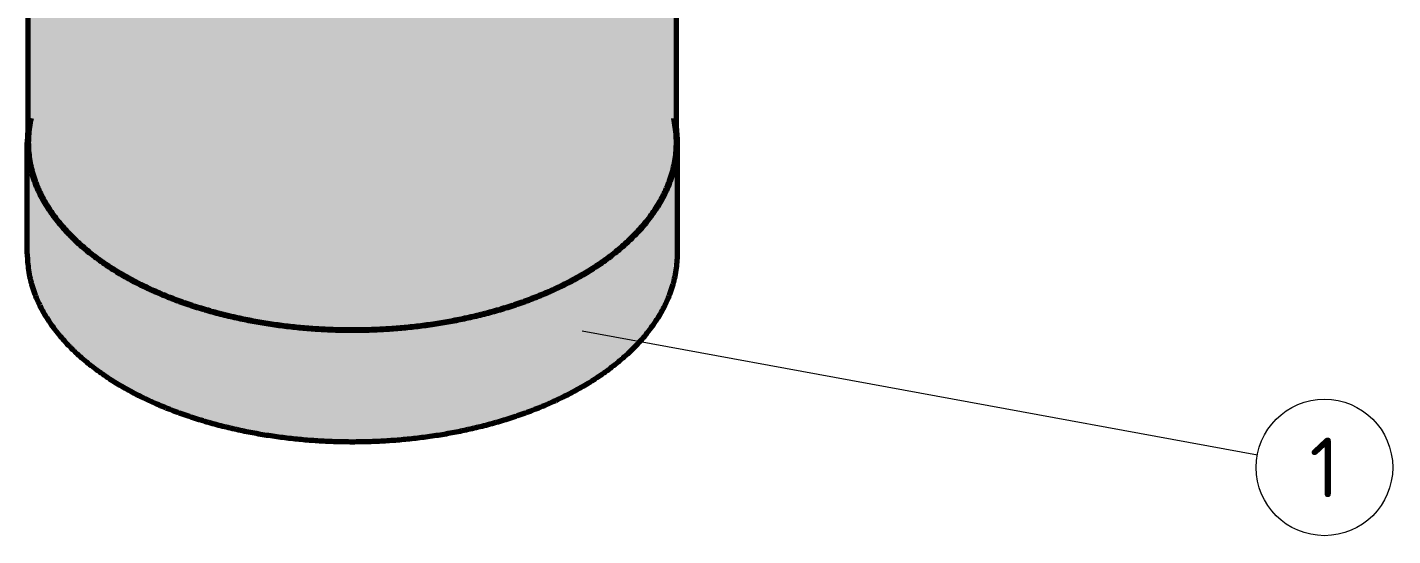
# Model space of a CAD drawing. Header units: millimetres. Extents: x 0 to 420, y 0 to 297.
# Drawn here: x 206.9 to 287, y 141.7 to 171.6 of the extents above; entities that cross this region are included whole.
import ezdxf
from ezdxf.enums import TextEntityAlignment as Align

# ---------------------------------------------------------------- set-up
doc = ezdxf.new("R2010")
doc.units = ezdxf.units.MM
for name, color, linetype, lineweight in [('01-VISIBLE', 7, 'CONTINUOUS', 70), ('06-TEXTO', 7, 'CONTINUOUS', 25), ('08-FINA', 5, 'CONTINUOUS', 18), ('13-GRAFICA', 30, 'CONTINUOUS', 18)]:
    doc.layers.add(name, color=color, linetype=linetype, lineweight=lineweight)
doc.styles.add('ISO3098', font='isocpeur.ttf')

msp = doc.modelspace()

# ---------------------------------------------------------------- hatches: boundary and pattern name
at = {"layer": '08-FINA'}
h = msp.add_hatch(color=7, dxfattribs=at)
h.dxf.hatch_style = 1
edge = h.paths.add_edge_path()
edge.add_arc((239.48, 153.746), 0.6, 0, 360)
at = {"layer": '13-GRAFICA', "true_color": 0xc4c8ce}
h = msp.add_hatch(color=7, dxfattribs=at)
h.dxf.hatch_style = 1
h.paths.add_polyline_path([(207.042, 180.679), (207.142, 180.679), (207.142, 180.279), (207.242, 180.279), (207.242, 179.779), (207.342, 179.779), (207.542, 178.579), (207.742, 178.479), (207.742, 178.279), (207.942, 178.179), (207.942, 177.979), (208.042, 177.979), (208.142, 177.679), (208.442, 177.479), (208.442, 177.279), (208.642, 177.179), (208.642, 176.979), (208.842, 176.879), (208.842, 176.679), (209.042, 176.579), (209.042, 176.379), (209.142, 176.379), (209.242, 176.179), (209.342, 176.179), (209.342, 179.279), (209.442, 179.279), (209.442, 179.179), (209.642, 179.079), (209.642, 177.179), (209.742, 177.179), (209.742, 177.079), (209.942, 177.079), (210.242, 176.679), (210.442, 176.679), (210.742, 176.279), (210.942, 176.279), (211.242, 175.879), (211.442, 175.879), (211.442, 175.779), (211.742, 175.679), (211.842, 175.479), (212.442, 175.279), (212.542, 175.079), (213.142, 174.879), (213.242, 174.679), (213.442, 174.679), (213.442, 174.579), (213.642, 174.579), (213.642, 174.479), (213.842, 174.479), (213.842, 174.379), (214.042, 174.379), (214.042, 174.279), (214.342, 174.279), (214.342, 174.179), (214.542, 174.179), (214.542, 174.079), (214.842, 174.079), (214.842, 173.979), (215.042, 173.979), (215.042, 173.879), (215.342, 173.879), (215.342, 173.779), (215.542, 173.779), (215.542, 173.679), (215.742, 173.679), (215.742, 173.579), (216.042, 173.579), (216.042, 173.479), (216.142, 173.479), (216.142, 175.379), (216.342, 175.379), (216.342, 175.279), (216.842, 175.179), (216.842, 173.679), (217.242, 173.679), (217.242, 173.579), (217.642, 173.579), (217.642, 173.479), (218.142, 173.479), (218.142, 173.379), (218.542, 173.379), (218.542, 173.279), (218.942, 173.279), (218.942, 173.179), (219.342, 173.179), (219.342, 173.079), (219.742, 173.079), (219.742, 172.979), (220.142, 172.979), (220.142, 172.879), (221.542, 172.779), (221.542, 172.679), (222.542, 172.679), (222.542, 172.579), (223.442, 172.579), (223.442, 172.479), (224.342, 172.479), (224.342, 172.379), (225.442, 172.379), (225.442, 172.479), (228.442, 172.479), (228.442, 173.879), (229.742, 173.979), (229.742, 174.079), (230.542, 174.079), (230.542, 174.179), (231.442, 174.179), (231.442, 174.279), (232.142, 174.279), (232.142, 174.379), (232.442, 174.379), (232.442, 174.479), (232.842, 174.479), (232.842, 174.579), (234.042, 174.779), (234.042, 174.879), (234.342, 174.879), (234.342, 174.979), (235.542, 175.179), (235.542, 175.279), (235.842, 175.279), (235.842, 175.379), (236.242, 175.379), (236.242, 175.479), (236.442, 175.479), (236.442, 175.579), (236.642, 175.579), (236.642, 175.679), (236.842, 175.679), (236.842, 175.779), (237.042, 175.779), (237.042, 175.879), (237.342, 175.879), (237.342, 175.979), (237.542, 175.979), (237.542, 176.079), (237.742, 176.079), (237.742, 176.179), (237.942, 176.179), (237.942, 176.279), (238.142, 176.279), (238.142, 176.379), (238.442, 176.379), (238.442, 176.479), (238.642, 176.479), (238.642, 176.579), (238.842, 176.579), (238.842, 176.679), (239.042, 176.679), (239.042, 176.779), (239.242, 176.779), (239.242, 176.879), (239.742, 176.979), (239.942, 177.279), (240.142, 177.279), (240.342, 177.579), (240.542, 177.579), (240.642, 177.779), (240.842, 177.779), (241.042, 178.079), (241.242, 178.079), (241.442, 178.379), (241.642, 178.379), (241.842, 178.679), (242.042, 178.679), (242.142, 178.879), (242.342, 178.879), (242.342, 178.979), (242.742, 179.279), (242.742, 179.479), (243.142, 179.779), (243.142, 179.979), (243.542, 180.279), (243.542, 180.479), (243.642, 180.479), (243.642, 180.579), (243.942, 180.779), (243.942, 180.979), (244.342, 181.279), (244.342, 181.479), (244.442, 181.479), (244.442, 181.679), (244.542, 181.679), (244.542, 181.979), (244.642, 181.979), (244.642, 182.279), (244.742, 182.279), (244.742, 182.579), (244.842, 182.579), (244.842, 182.879), (244.942, 182.879), (244.942, 162.279), (244.842, 162.279), (244.842, 163.779), (244.742, 163.779), (244.742, 162.879), (244.642, 162.879), (244.642, 162.579), (244.442, 162.479), (244.442, 162.279), (244.342, 162.279), (244.342, 162.079), (244.242, 162.079), (244.042, 161.479), (243.842, 161.379), (243.842, 161.179), (243.742, 161.179), (243.742, 160.979), (243.642, 160.979), (243.442, 160.379), (243.342, 160.379), (241.842, 158.779), (241.642, 158.779), (240.942, 157.979), (240.742, 157.979), (240.642, 157.779), (240.242, 157.679), (240.142, 157.479), (239.542, 157.279), (239.442, 157.079), (238.842, 156.879), (238.742, 156.679), (238.142, 156.479), (238.042, 156.279), (237.842, 156.279), (237.842, 156.179), (237.642, 156.179), (237.642, 156.079), (237.342, 156.079), (237.342, 155.979), (236.442, 155.779), (236.442, 155.679), (236.242, 155.679), (236.242, 155.579), (235.942, 155.579), (235.942, 155.479), (235.642, 155.479), (235.642, 155.379), (235.342, 155.379), (235.342, 155.279), (235.042, 155.279), (235.042, 155.179), (234.142, 154.979), (234.142, 154.879), (233.942, 154.879), (233.942, 154.779), (233.442, 154.779), (233.442, 154.679), (232.942, 154.679), (232.942, 154.579), (232.342, 154.579), (232.342, 154.479), (231.742, 154.479), (231.742, 154.379), (230.642, 154.279), (230.642, 154.179), (229.542, 154.079), (229.542, 153.979), (224.042, 153.879), (224.042, 153.979), (223.142, 153.979), (223.142, 154.079), (222.142, 154.079), (222.142, 154.179), (220.342, 154.279), (220.342, 154.379), (219.942, 154.379), (219.942, 154.479), (218.742, 154.679), (218.742, 154.779), (218.442, 154.779), (218.442, 154.879), (218.042, 154.879), (218.042, 154.979), (217.642, 154.979), (217.642, 155.079), (217.242, 155.079), (217.242, 155.179), (216.842, 155.179), (216.842, 155.279), (216.142, 155.379), (216.142, 155.479), (215.642, 155.579), (215.642, 155.679), (215.442, 155.679), (215.442, 155.779), (215.242, 155.779), (215.242, 155.879), (215.042, 155.879), (215.042, 155.979), (214.842, 155.979), (214.842, 156.079), (214.542, 156.079), (214.542, 156.179), (214.342, 156.179), (214.342, 156.279), (214.142, 156.279), (214.142, 156.379), (213.942, 156.379), (213.942, 156.479), (213.642, 156.479), (213.642, 156.579), (213.442, 156.579), (213.442, 156.679), (213.242, 156.679), (213.242, 156.779), (213.042, 156.779), (213.042, 156.879), (212.842, 156.879), (212.842, 156.979), (212.542, 156.979), (212.542, 157.079), (212.442, 157.079), (212.342, 157.279), (212.142, 157.279), (211.942, 157.579), (211.742, 157.579), (211.642, 157.779), (211.442, 157.779), (211.242, 158.079), (211.042, 158.079), (210.842, 158.379), (210.642, 158.379), (210.442, 158.679), (210.242, 158.679), (210.042, 158.979), (209.842, 158.979), (209.842, 159.079), (209.542, 159.279), (209.542, 159.479), (209.142, 159.779), (209.142, 159.979), (208.842, 160.179), (208.842, 160.379), (208.442, 160.679), (208.442, 160.879), (208.342, 160.879), (208.342, 160.979), (208.142, 161.079), (208.142, 161.279), (207.842, 161.479), (207.842, 161.779), (207.742, 161.779), (207.542, 162.679), (207.442, 162.679), (207.442, 162.879), (207.342, 162.879), (207.242, 163.679), (207.142, 163.679), (207.142, 165.179), (207.042, 165.179)])
at = {"layer": '13-GRAFICA', "true_color": 0xffd200}
h = msp.add_hatch(color=7, dxfattribs=at)
h.dxf.hatch_style = 1
h.paths.add_polyline_path([(206.942, 157.579), (206.942, 164.279), (207.042, 164.279), (207.042, 165.179), (207.142, 165.179), (207.142, 163.679), (207.242, 163.679), (207.342, 162.879), (207.442, 162.879), (207.442, 162.679), (207.542, 162.679), (207.542, 162.379), (207.642, 162.379), (207.842, 161.479), (208.142, 161.279), (208.142, 161.079), (208.442, 160.879), (208.442, 160.679), (208.842, 160.379), (208.842, 160.179), (209.142, 159.979), (209.142, 159.779), (209.542, 159.479), (209.542, 159.279), (209.642, 159.279), (209.842, 158.979), (210.042, 158.979), (210.242, 158.679), (210.442, 158.679), (210.642, 158.379), (210.842, 158.379), (210.842, 158.279), (210.942, 158.279), (211.042, 158.079), (211.242, 158.079), (211.442, 157.779), (211.642, 157.779), (211.742, 157.579), (211.942, 157.579), (211.942, 157.479), (212.042, 157.479), (212.142, 157.279), (212.342, 157.279), (212.542, 156.979), (212.842, 156.979), (212.842, 156.879), (213.042, 156.879), (213.042, 156.779), (213.242, 156.779), (213.242, 156.679), (213.442, 156.679), (213.442, 156.579), (213.642, 156.579), (213.642, 156.479), (213.942, 156.479), (213.942, 156.379), (214.142, 156.379), (214.142, 156.279), (214.342, 156.279), (214.342, 156.179), (214.542, 156.179), (214.542, 156.079), (214.842, 156.079), (214.842, 155.979), (215.042, 155.979), (215.042, 155.879), (215.242, 155.879), (215.242, 155.779), (215.442, 155.779), (215.442, 155.679), (215.642, 155.679), (215.642, 155.579), (215.942, 155.579), (215.942, 155.479), (216.142, 155.479), (216.142, 155.379), (216.842, 155.279), (216.842, 155.179), (217.242, 155.179), (217.242, 155.079), (217.642, 155.079), (217.642, 154.979), (218.042, 154.979), (218.042, 154.879), (218.442, 154.879), (218.442, 154.779), (218.742, 154.779), (218.742, 154.679), (219.142, 154.679), (219.142, 154.579), (219.542, 154.579), (219.542, 154.479), (219.942, 154.479), (219.942, 154.379), (220.342, 154.379), (220.342, 154.279), (221.242, 154.279), (221.242, 154.179), (222.142, 154.179), (222.142, 154.079), (223.142, 154.079), (223.142, 153.979), (224.042, 153.979), (224.042, 153.879), (229.542, 153.979), (229.542, 154.079), (230.142, 154.079), (230.142, 154.179), (230.642, 154.179), (230.642, 154.279), (231.242, 154.279), (231.242, 154.379), (231.742, 154.379), (231.742, 154.479), (232.342, 154.479), (232.342, 154.579), (232.942, 154.579), (232.942, 154.679), (233.942, 154.779), (233.942, 154.879), (234.142, 154.879), (234.142, 154.979), (234.442, 154.979), (234.442, 155.079), (234.742, 155.079), (234.742, 155.179), (235.042, 155.179), (235.042, 155.279), (235.342, 155.279), (235.342, 155.379), (236.242, 155.579), (236.242, 155.679), (236.442, 155.679), (236.442, 155.779), (236.742, 155.779), (236.742, 155.879), (237.042, 155.879), (237.042, 155.979), (237.342, 155.979), (237.342, 156.079), (237.642, 156.079), (237.642, 156.179), (238.042, 156.279), (238.142, 156.479), (238.742, 156.679), (238.842, 156.879), (239.442, 157.079), (239.542, 157.279), (239.742, 157.279), (239.742, 157.379), (240.142, 157.479), (240.242, 157.679), (240.642, 157.779), (240.742, 157.979), (240.942, 157.979), (241.642, 158.779), (241.842, 158.779), (241.842, 158.879), (243.442, 160.379), (243.442, 160.579), (243.542, 160.579), (243.542, 160.779), (243.642, 160.779), (243.842, 161.379), (244.042, 161.479), (244.042, 161.679), (244.142, 161.679), (244.142, 161.879), (244.242, 161.879), (244.442, 162.479), (244.642, 162.579), (244.642, 162.879), (244.742, 162.879), (244.742, 163.779), (244.842, 163.779), (244.842, 162.279), (244.942, 162.279), (244.942, 165.579), (245.042, 165.579), (245.042, 158.579), (244.942, 158.579), (244.942, 157.679), (244.842, 157.679), (244.842, 156.679), (244.742, 156.679), (244.742, 156.179), (244.642, 156.179), (244.442, 155.579), (244.242, 155.479), (244.242, 155.279), (244.142, 155.279), (244.142, 155.079), (244.042, 155.079), (244.042, 154.879), (243.942, 154.879), (243.742, 154.279), (243.542, 154.179), (243.442, 153.779), (243.342, 153.779), (241.942, 152.279), (241.742, 152.279), (240.942, 151.379), (240.742, 151.379), (240.742, 151.279), (240.542, 151.279), (240.442, 151.079), (239.842, 150.879), (239.742, 150.679), (239.142, 150.479), (239.042, 150.279), (238.842, 150.279), (238.842, 150.179), (238.642, 150.179), (238.542, 149.979), (237.942, 149.779), (237.842, 149.579), (237.542, 149.579), (237.542, 149.479), (236.942, 149.379), (236.942, 149.279), (236.742, 149.279), (236.742, 149.179), (236.442, 149.179), (236.442, 149.079), (236.142, 149.079), (236.142, 148.979), (235.842, 148.979), (235.842, 148.879), (235.542, 148.879), (235.542, 148.779), (234.642, 148.579), (234.642, 148.479), (234.142, 148.379), (234.142, 148.279), (233.842, 148.279), (233.842, 148.179), (233.242, 148.179), (233.242, 148.079), (232.142, 147.979), (232.142, 147.879), (231.042, 147.779), (231.042, 147.679), (230.442, 147.679), (230.442, 147.579), (229.942, 147.579), (229.942, 147.479), (229.242, 147.479), (229.242, 147.379), (224.342, 147.279), (224.342, 147.379), (223.442, 147.379), (223.442, 147.479), (222.442, 147.479), (222.442, 147.579), (221.542, 147.579), (221.542, 147.679), (220.042, 147.779), (220.042, 147.879), (219.242, 147.979), (219.242, 148.079), (218.942, 148.079), (218.942, 148.179), (218.542, 148.179), (218.542, 148.279), (218.142, 148.279), (218.142, 148.379), (217.742, 148.379), (217.742, 148.479), (217.342, 148.479), (217.342, 148.579), (216.942, 148.579), (216.942, 148.679), (216.542, 148.679), (216.542, 148.779), (215.942, 148.879), (215.942, 148.979), (215.742, 148.979), (215.742, 149.079), (215.542, 149.079), (215.542, 149.179), (215.242, 149.179), (215.242, 149.279), (215.042, 149.279), (215.042, 149.379), (214.842, 149.379), (214.842, 149.479), (214.642, 149.479), (214.642, 149.579), (214.442, 149.579), (214.442, 149.679), (214.142, 149.679), (214.142, 149.779), (213.942, 149.779), (213.942, 149.879), (213.742, 149.879), (213.742, 149.979), (213.542, 149.979), (213.542, 150.079), (213.342, 150.079), (213.342, 150.179), (213.042, 150.179), (213.042, 150.279), (212.442, 150.479), (212.442, 150.579), (212.142, 150.679), (211.942, 150.979), (211.742, 150.979), (211.542, 151.279), (211.342, 151.279), (211.142, 151.579), (210.942, 151.579), (210.742, 151.879), (210.542, 151.879), (210.542, 151.979), (210.242, 152.079), (210.042, 152.379), (209.842, 152.379), (209.842, 152.479), (209.442, 152.779), (209.442, 152.979), (209.142, 153.179), (209.142, 153.379), (208.742, 153.679), (208.742, 153.879), (208.442, 154.079), (208.442, 154.279), (208.042, 154.579), (208.042, 154.779), (207.742, 154.979), (207.742, 155.379), (207.642, 155.379), (207.642, 155.679), (207.542, 155.679), (207.542, 155.979), (207.442, 155.979), (207.442, 156.279), (207.342, 156.279), (207.342, 156.579), (207.242, 156.579), (207.242, 156.879), (207.142, 156.879), (207.142, 157.179), (207.042, 157.179), (207.042, 157.579)])

# ---------------------------------------------------------------- linework, layer by layer
at = {"layer": '01-VISIBLE'}
for p, q in [((245, 164.795), (245, 182.776)), ((207, 164.795), (207, 180.551)), ((206.94, 158.263), (206.94, 164.795)), ((245.06, 158.263), (245.06, 164.795))]:
    msp.add_line(p, q, dxfattribs=at)
for points in [[(207.16, 166.215), (207.133, 166.088), (207.108, 165.96), (207.085, 165.832), (207.065, 165.703), (207.048, 165.574), (207.033, 165.445), (207.021, 165.315), (207.012, 165.185), (207.005, 165.055), (207.001, 164.925), (207, 164.795)], [(245, 164.795), (244.999, 164.925), (244.995, 165.055), (244.988, 165.185), (244.979, 165.315), (244.967, 165.445), (244.952, 165.574), (244.935, 165.703), (244.915, 165.832), (244.892, 165.96), (244.867, 166.088), (244.84, 166.215)], [(207, 165.667), (206.984, 165.543), (206.971, 165.419), (206.96, 165.294), (206.951, 165.169), (206.945, 165.045), (206.941, 164.92), (206.94, 164.795)], [(245.06, 164.795), (245.059, 164.92), (245.055, 165.045), (245.049, 165.169), (245.04, 165.294), (245.029, 165.419), (245.016, 165.543), (245, 165.667)], [(206.94, 164.795), (206.941, 164.674), (206.945, 164.554), (206.95, 164.434), (206.958, 164.314), (206.968, 164.194), (206.981, 164.075), (206.995, 163.956), (207.012, 163.837), (207.031, 163.718), (207.053, 163.6), (207.076, 163.482), (207.102, 163.364), (207.129, 163.247), (207.159, 163.131), (207.191, 163.015), (207.225, 162.9), (207.261, 162.785), (207.298, 162.671), (207.338, 162.557), (207.38, 162.445), (207.423, 162.333), (207.468, 162.221), (207.516, 162.111), (207.564, 162.001), (207.615, 161.892), (207.667, 161.784), (207.721, 161.676), (207.777, 161.57), (207.834, 161.464), (207.893, 161.359), (207.953, 161.255), (208.015, 161.152), (208.078, 161.05), (208.142, 160.948), (208.208, 160.848), (208.275, 160.748), (208.344, 160.649), (208.414, 160.552), (208.485, 160.455), (208.557, 160.359), (208.631, 160.264), (208.705, 160.169), (208.781, 160.076), (208.858, 159.984), (208.936, 159.892), (209.015, 159.802), (209.095, 159.712), (209.176, 159.623), (209.258, 159.535), (209.341, 159.448), (209.425, 159.362), (209.509, 159.277), (209.595, 159.192), (209.681, 159.109), (209.768, 159.026), (209.857, 158.944), (209.945, 158.863), (210.035, 158.783), (210.125, 158.704), (210.216, 158.626), (210.308, 158.548), (210.401, 158.471), (210.494, 158.395), (210.588, 158.32), (210.682, 158.246), (210.777, 158.172), (210.873, 158.1), (210.969, 158.028), (211.066, 157.957), (211.164, 157.886), (211.262, 157.817), (211.36, 157.748), (211.459, 157.68), (211.559, 157.613), (211.659, 157.546), (211.76, 157.48), (211.861, 157.415), (211.962, 157.351), (212.064, 157.287), (212.167, 157.224), (212.269, 157.162), (212.373, 157.101), (212.476, 157.04), (212.58, 156.98), (212.685, 156.921), (212.79, 156.862), (212.895, 156.804), (213.001, 156.747), (213.107, 156.69), (213.213, 156.634), (213.32, 156.579), (213.427, 156.524), (213.534, 156.47), (213.642, 156.417), (213.75, 156.364), (213.858, 156.312), (213.967, 156.26), (214.076, 156.21), (214.185, 156.159), (214.295, 156.11), (214.404, 156.061), (214.514, 156.013), (214.625, 155.965), (214.735, 155.918), (214.846, 155.871), (214.957, 155.825), (215.069, 155.78), (215.18, 155.735), (215.292, 155.691), (215.404, 155.647), (215.516, 155.604), (215.629, 155.562), (215.741, 155.52), (215.854, 155.479), (215.967, 155.438), (216.08, 155.398), (216.194, 155.358), (216.308, 155.319), (216.421, 155.281), (216.535, 155.243), (216.65, 155.205), (216.764, 155.168), (216.879, 155.132), (216.993, 155.096), (217.108, 155.061), (217.223, 155.026), (217.339, 154.992), (217.454, 154.958), (217.569, 154.925), (217.685, 154.893), (217.801, 154.86), (217.917, 154.829), (218.033, 154.798), (218.149, 154.767), (218.266, 154.737), (218.382, 154.707), (218.499, 154.678), (218.615, 154.65), (218.732, 154.622), (218.849, 154.594), (218.966, 154.567), (219.084, 154.54), (219.201, 154.514), (219.318, 154.489), (219.436, 154.463), (219.553, 154.439), (219.671, 154.415), (219.789, 154.391), (219.907, 154.368), (220.025, 154.345), (220.143, 154.323), (220.261, 154.301), (220.38, 154.28), (220.498, 154.259), (220.616, 154.238), (220.735, 154.218), (220.854, 154.199), (220.972, 154.18), (221.091, 154.161), (221.21, 154.143), (221.329, 154.126), (221.448, 154.109), (221.567, 154.092), (221.686, 154.076), (221.805, 154.06), (221.924, 154.045), (222.043, 154.03), (222.163, 154.016), (222.282, 154.002), (222.402, 153.988), (222.521, 153.975), (222.641, 153.963), (222.76, 153.95), (222.88, 153.939), (222.999, 153.927), (223.119, 153.917), (223.239, 153.906), (223.359, 153.896), (223.478, 153.887), (223.598, 153.878), (223.718, 153.869), (223.838, 153.861), (223.958, 153.854), (224.078, 153.846), (224.198, 153.84), (224.318, 153.833), (224.438, 153.827), (224.558, 153.822), (224.678, 153.817), (224.798, 153.812), (224.918, 153.808), (225.039, 153.804), (225.159, 153.801), (225.279, 153.798), (225.399, 153.796), (225.519, 153.794), (225.639, 153.792), (225.76, 153.791), (225.88, 153.79), (226, 153.79), (226.12, 153.79), (226.24, 153.791), (226.361, 153.792), (226.481, 153.794), (226.601, 153.796), (226.721, 153.798), (226.841, 153.801), (226.961, 153.804), (227.082, 153.808), (227.202, 153.812), (227.322, 153.817), (227.442, 153.822), (227.562, 153.827), (227.682, 153.833), (227.802, 153.84), (227.922, 153.846), (228.042, 153.854), (228.162, 153.861), (228.282, 153.869), (228.402, 153.878), (228.522, 153.887), (228.641, 153.896), (228.761, 153.906), (228.881, 153.917), (229.001, 153.927), (229.12, 153.939), (229.24, 153.95), (229.359, 153.963), (229.479, 153.975), (229.598, 153.988), (229.718, 154.002), (229.837, 154.016), (229.957, 154.03), (230.076, 154.045), (230.195, 154.06), (230.314, 154.076), (230.433, 154.092), (230.552, 154.109), (230.671, 154.126), (230.79, 154.143), (230.909, 154.161), (231.028, 154.18), (231.146, 154.199), (231.265, 154.218), (231.384, 154.238), (231.502, 154.259), (231.62, 154.28), (231.739, 154.301), (231.857, 154.323), (231.975, 154.345), (232.093, 154.368), (232.211, 154.391), (232.329, 154.415), (232.447, 154.439), (232.564, 154.463), (232.682, 154.489), (232.799, 154.514), (232.916, 154.54), (233.034, 154.567), (233.151, 154.594), (233.268, 154.622), (233.385, 154.65), (233.501, 154.678), (233.618, 154.707), (233.734, 154.737), (233.851, 154.767), (233.967, 154.798), (234.083, 154.829), (234.199, 154.86), (234.315, 154.893), (234.431, 154.925), (234.546, 154.958), (234.661, 154.992), (234.777, 155.026), (234.892, 155.061), (235.007, 155.096), (235.121, 155.132), (235.236, 155.168), (235.35, 155.205), (235.465, 155.243), (235.579, 155.281), (235.692, 155.319), (235.806, 155.358), (235.92, 155.398), (236.033, 155.438), (236.146, 155.479), (236.259, 155.52), (236.371, 155.562), (236.484, 155.604), (236.596, 155.647), (236.708, 155.691), (236.82, 155.735), (236.932, 155.78), (237.043, 155.825), (237.154, 155.871), (237.265, 155.918), (237.375, 155.965), (237.486, 156.013), (237.596, 156.061), (237.705, 156.11), (237.815, 156.159), (237.924, 156.21), (238.033, 156.26), (238.142, 156.312), (238.25, 156.364), (238.358, 156.417), (238.466, 156.47), (238.573, 156.524), (238.68, 156.579), (238.787, 156.634), (238.893, 156.69), (238.999, 156.747), (239.105, 156.804), (239.21, 156.862), (239.315, 156.921), (239.42, 156.98), (239.524, 157.04), (239.627, 157.101), (239.731, 157.162), (239.833, 157.224), (239.936, 157.287), (240.038, 157.351), (240.139, 157.415), (240.24, 157.48), (240.341, 157.546), (240.441, 157.613), (240.541, 157.68), (240.64, 157.748), (240.738, 157.817), (240.836, 157.886), (240.934, 157.957), (241.031, 158.028), (241.127, 158.1), (241.223, 158.172), (241.318, 158.246), (241.412, 158.32), (241.506, 158.395), (241.599, 158.471), (241.692, 158.548), (241.784, 158.626), (241.875, 158.704), (241.965, 158.783), (242.055, 158.863), (242.143, 158.944), (242.232, 159.026), (242.319, 159.109), (242.405, 159.192), (242.491, 159.277), (242.575, 159.362), (242.659, 159.448), (242.742, 159.535), (242.824, 159.623), (242.905, 159.712), (242.985, 159.802), (243.064, 159.892), (243.142, 159.984), (243.219, 160.076), (243.295, 160.169), (243.369, 160.264), (243.443, 160.359), (243.515, 160.455), (243.586, 160.552), (243.656, 160.649), (243.725, 160.748), (243.792, 160.848), (243.858, 160.948), (243.922, 161.05), (243.985, 161.152), (244.047, 161.255), (244.107, 161.359), (244.166, 161.464), (244.223, 161.57), (244.279, 161.676), (244.333, 161.784), (244.385, 161.892), (244.436, 162.001), (244.484, 162.111), (244.532, 162.221), (244.577, 162.333), (244.62, 162.445), (244.662, 162.557), (244.702, 162.671), (244.739, 162.785), (244.775, 162.9), (244.809, 163.015), (244.841, 163.131), (244.871, 163.247), (244.898, 163.364), (244.924, 163.482), (244.947, 163.6), (244.969, 163.718), (244.988, 163.837), (245.005, 163.956), (245.019, 164.075), (245.032, 164.194), (245.042, 164.314), (245.05, 164.434), (245.055, 164.554), (245.059, 164.674), (245.06, 164.795)], [(207, 164.795), (207.001, 164.674), (207.005, 164.554), (207.01, 164.434), (207.018, 164.315), (207.028, 164.195), (207.041, 164.075), (207.056, 163.956), (207.072, 163.837), (207.092, 163.719), (207.113, 163.6), (207.136, 163.483), (207.162, 163.365), (207.19, 163.248), (207.219, 163.132), (207.251, 163.016), (207.285, 162.901), (207.321, 162.786), (207.359, 162.672), (207.399, 162.559), (207.44, 162.446), (207.484, 162.335), (207.529, 162.223), (207.576, 162.113), (207.625, 162.003), (207.676, 161.894), (207.728, 161.786), (207.782, 161.679), (207.838, 161.572), (207.895, 161.467), (207.954, 161.362), (208.014, 161.258), (208.076, 161.155), (208.139, 161.053), (208.204, 160.952), (208.27, 160.851), (208.337, 160.752), (208.406, 160.653), (208.476, 160.556), (208.547, 160.459), (208.619, 160.363), (208.693, 160.268), (208.768, 160.174), (208.843, 160.081), (208.92, 159.989), (208.998, 159.897), (209.077, 159.807), (209.158, 159.717), (209.239, 159.629), (209.321, 159.541), (209.404, 159.454), (209.487, 159.368), (209.572, 159.283), (209.658, 159.199), (209.744, 159.116), (209.832, 159.033), (209.92, 158.951), (210.009, 158.871), (210.098, 158.791), (210.189, 158.712), (210.28, 158.633), (210.372, 158.556), (210.464, 158.479), (210.557, 158.404), (210.651, 158.329), (210.746, 158.255), (210.841, 158.181), (210.937, 158.109), (211.033, 158.037), (211.13, 157.966), (211.227, 157.896), (211.326, 157.827), (211.424, 157.758), (211.523, 157.69), (211.623, 157.623), (211.723, 157.557), (211.824, 157.491), (211.925, 157.426), (212.026, 157.362), (212.128, 157.298), (212.231, 157.236), (212.333, 157.174), (212.437, 157.113), (212.541, 157.052), (212.645, 156.992), (212.749, 156.933), (212.854, 156.874), (212.959, 156.817), (213.065, 156.759), (213.171, 156.703), (213.277, 156.647), (213.384, 156.592), (213.491, 156.538), (213.599, 156.484), (213.706, 156.431), (213.814, 156.378), (213.923, 156.326), (214.031, 156.275), (214.14, 156.224), (214.249, 156.174), (214.359, 156.125), (214.469, 156.076), (214.579, 156.028), (214.689, 155.981), (214.8, 155.934), (214.91, 155.887), (215.021, 155.841), (215.133, 155.796), (215.244, 155.752), (215.356, 155.708), (215.468, 155.664), (215.58, 155.622), (215.693, 155.579), (215.805, 155.538), (215.918, 155.497), (216.031, 155.456), (216.145, 155.416), (216.258, 155.377), (216.372, 155.338), (216.485, 155.299), (216.599, 155.262), (216.714, 155.224), (216.828, 155.188), (216.943, 155.152), (217.057, 155.116), (217.172, 155.081), (217.287, 155.046), (217.402, 155.012), (217.518, 154.979), (217.633, 154.946), (217.749, 154.913), (217.865, 154.881), (217.981, 154.85), (218.097, 154.819), (218.213, 154.789), (218.329, 154.759), (218.446, 154.729), (218.562, 154.7), (218.679, 154.672), (218.796, 154.644), (218.913, 154.617), (219.03, 154.59), (219.147, 154.563), (219.264, 154.537), (219.382, 154.512), (219.499, 154.487), (219.617, 154.462), (219.734, 154.438), (219.852, 154.415), (219.97, 154.392), (220.088, 154.369), (220.206, 154.347), (220.324, 154.326), (220.442, 154.305), (220.561, 154.284), (220.679, 154.264), (220.798, 154.244), (220.916, 154.225), (221.035, 154.206), (221.154, 154.188), (221.272, 154.17), (221.391, 154.152), (221.51, 154.136), (221.629, 154.119), (221.748, 154.103), (221.867, 154.088), (221.986, 154.072), (222.106, 154.058), (222.225, 154.044), (222.344, 154.03), (222.464, 154.017), (222.583, 154.004), (222.703, 153.991), (222.822, 153.979), (222.942, 153.968), (223.061, 153.957), (223.181, 153.946), (223.301, 153.936), (223.42, 153.926), (223.54, 153.917), (223.66, 153.908), (223.78, 153.9), (223.899, 153.892), (224.019, 153.885), (224.139, 153.878), (224.259, 153.871), (224.379, 153.865), (224.499, 153.859), (224.619, 153.854), (224.739, 153.849), (224.859, 153.845), (224.979, 153.841), (225.099, 153.837), (225.219, 153.834), (225.339, 153.831), (225.46, 153.829), (225.58, 153.828), (225.7, 153.826), (225.82, 153.825), (225.94, 153.825), (226.06, 153.825), (226.18, 153.825), (226.3, 153.826), (226.42, 153.828), (226.54, 153.829), (226.661, 153.831), (226.781, 153.834), (226.901, 153.837), (227.021, 153.841), (227.141, 153.845), (227.261, 153.849), (227.381, 153.854), (227.501, 153.859), (227.621, 153.865), (227.741, 153.871), (227.861, 153.878), (227.981, 153.885), (228.101, 153.892), (228.22, 153.9), (228.34, 153.908), (228.46, 153.917), (228.58, 153.926), (228.699, 153.936), (228.819, 153.946), (228.939, 153.957), (229.058, 153.968), (229.178, 153.979), (229.297, 153.991), (229.417, 154.004), (229.536, 154.017), (229.656, 154.03), (229.775, 154.044), (229.894, 154.058), (230.014, 154.072), (230.133, 154.088), (230.252, 154.103), (230.371, 154.119), (230.49, 154.136), (230.609, 154.152), (230.728, 154.17), (230.846, 154.188), (230.965, 154.206), (231.084, 154.225), (231.202, 154.244), (231.321, 154.264), (231.439, 154.284), (231.558, 154.305), (231.676, 154.326), (231.794, 154.347), (231.912, 154.369), (232.03, 154.392), (232.148, 154.415), (232.266, 154.438), (232.383, 154.462), (232.501, 154.487), (232.618, 154.512), (232.736, 154.537), (232.853, 154.563), (232.97, 154.59), (233.087, 154.617), (233.204, 154.644), (233.321, 154.672), (233.438, 154.7), (233.554, 154.729), (233.671, 154.759), (233.787, 154.789), (233.903, 154.819), (234.019, 154.85), (234.135, 154.881), (234.251, 154.913), (234.367, 154.946), (234.482, 154.979), (234.598, 155.012), (234.713, 155.046), (234.828, 155.081), (234.943, 155.116), (235.057, 155.152), (235.172, 155.188), (235.286, 155.224), (235.401, 155.262), (235.515, 155.299), (235.628, 155.338), (235.742, 155.377), (235.855, 155.416), (235.969, 155.456), (236.082, 155.497), (236.195, 155.538), (236.307, 155.579), (236.42, 155.622), (236.532, 155.664), (236.644, 155.708), (236.756, 155.752), (236.867, 155.796), (236.979, 155.841), (237.09, 155.887), (237.2, 155.934), (237.311, 155.981), (237.421, 156.028), (237.531, 156.076), (237.641, 156.125), (237.751, 156.174), (237.86, 156.224), (237.969, 156.275), (238.077, 156.326), (238.186, 156.378), (238.294, 156.431), (238.401, 156.484), (238.509, 156.538), (238.616, 156.592), (238.723, 156.647), (238.829, 156.703), (238.935, 156.759), (239.041, 156.817), (239.146, 156.874), (239.251, 156.933), (239.355, 156.992), (239.459, 157.052), (239.563, 157.113), (239.667, 157.174), (239.769, 157.236), (239.872, 157.298), (239.974, 157.362), (240.075, 157.426), (240.176, 157.491), (240.277, 157.557), (240.377, 157.623), (240.477, 157.69), (240.576, 157.758), (240.674, 157.827), (240.773, 157.896), (240.87, 157.966), (240.967, 158.037), (241.063, 158.109), (241.159, 158.181), (241.254, 158.255), (241.349, 158.329), (241.443, 158.404), (241.536, 158.479), (241.628, 158.556), (241.72, 158.633), (241.811, 158.712), (241.902, 158.791), (241.991, 158.871), (242.08, 158.951), (242.168, 159.033), (242.256, 159.116), (242.342, 159.199), (242.428, 159.283), (242.513, 159.368), (242.596, 159.454), (242.679, 159.541), (242.761, 159.629), (242.842, 159.717), (242.923, 159.807), (243.002, 159.897), (243.08, 159.989), (243.157, 160.081), (243.232, 160.174), (243.307, 160.268), (243.381, 160.363), (243.453, 160.459), (243.524, 160.556), (243.594, 160.653), (243.663, 160.752), (243.73, 160.851), (243.796, 160.952), (243.861, 161.053), (243.924, 161.155), (243.986, 161.258), (244.046, 161.362), (244.105, 161.467), (244.162, 161.572), (244.218, 161.679), (244.272, 161.786), (244.324, 161.894), (244.375, 162.003), (244.424, 162.113), (244.471, 162.223), (244.516, 162.335), (244.56, 162.446), (244.601, 162.559), (244.641, 162.672), (244.679, 162.786), (244.715, 162.901), (244.749, 163.016), (244.781, 163.132), (244.81, 163.248), (244.838, 163.365), (244.864, 163.483), (244.887, 163.6), (244.908, 163.719), (244.928, 163.837), (244.944, 163.956), (244.959, 164.075), (244.972, 164.195), (244.982, 164.315), (244.99, 164.434), (244.995, 164.554), (244.999, 164.674), (245, 164.795)], [(206.94, 158.263), (206.941, 158.142), (206.945, 158.022), (206.95, 157.902), (206.958, 157.782), (206.968, 157.662), (206.981, 157.543), (206.995, 157.424), (207.012, 157.305), (207.031, 157.186), (207.053, 157.068), (207.076, 156.95), (207.102, 156.832), (207.129, 156.715), (207.159, 156.599), (207.191, 156.483), (207.225, 156.368), (207.261, 156.253), (207.298, 156.139), (207.338, 156.025), (207.38, 155.913), (207.423, 155.801), (207.468, 155.689), (207.516, 155.579), (207.564, 155.469), (207.615, 155.36), (207.667, 155.252), (207.721, 155.144), (207.777, 155.038), (207.834, 154.932), (207.893, 154.827), (207.953, 154.723), (208.015, 154.62), (208.078, 154.518), (208.142, 154.416), (208.208, 154.316), (208.275, 154.216), (208.344, 154.117), (208.414, 154.02), (208.485, 153.923), (208.557, 153.827), (208.631, 153.732), (208.705, 153.637), (208.781, 153.544), (208.858, 153.452), (208.936, 153.36), (209.015, 153.27), (209.095, 153.18), (209.176, 153.091), (209.258, 153.003), (209.341, 152.916), (209.425, 152.83), (209.509, 152.745), (209.595, 152.66), (209.681, 152.577), (209.768, 152.494), (209.857, 152.412), (209.945, 152.331), (210.035, 152.251), (210.125, 152.172), (210.216, 152.094), (210.308, 152.016), (210.401, 151.939), (210.494, 151.863), (210.588, 151.788), (210.682, 151.714), (210.777, 151.641), (210.873, 151.568), (210.969, 151.496), (211.066, 151.425), (211.164, 151.354), (211.262, 151.285), (211.36, 151.216), (211.459, 151.148), (211.559, 151.081), (211.659, 151.014), (211.76, 150.948), (211.861, 150.883), (211.962, 150.819), (212.064, 150.755), (212.167, 150.692), (212.269, 150.63), (212.373, 150.569), (212.476, 150.508), (212.58, 150.448), (212.685, 150.389), (212.79, 150.33), (212.895, 150.272), (213.001, 150.215), (213.107, 150.158), (213.213, 150.102), (213.32, 150.047), (213.427, 149.992), (213.534, 149.938), (213.642, 149.885), (213.75, 149.832), (213.858, 149.78), (213.967, 149.728), (214.076, 149.678), (214.185, 149.627), (214.295, 149.578), (214.404, 149.529), (214.514, 149.481), (214.625, 149.433), (214.735, 149.386), (214.846, 149.339), (214.957, 149.293), (215.069, 149.248), (215.18, 149.203), (215.292, 149.159), (215.404, 149.116), (215.516, 149.072), (215.629, 149.03), (215.741, 148.988), (215.854, 148.947), (215.967, 148.906), (216.08, 148.866), (216.194, 148.826), (216.308, 148.787), (216.421, 148.749), (216.535, 148.711), (216.65, 148.673), (216.764, 148.637), (216.879, 148.6), (216.993, 148.564), (217.108, 148.529), (217.223, 148.494), (217.339, 148.46), (217.454, 148.426), (217.569, 148.393), (217.685, 148.361), (217.801, 148.328), (217.917, 148.297), (218.033, 148.266), (218.149, 148.235), (218.266, 148.205), (218.382, 148.175), (218.499, 148.146), (218.615, 148.118), (218.732, 148.09), (218.849, 148.062), (218.966, 148.035), (219.084, 148.008), (219.201, 147.982), (219.318, 147.957), (219.436, 147.931), (219.553, 147.907), (219.671, 147.883), (219.789, 147.859), (219.907, 147.836), (220.025, 147.813), (220.143, 147.791), (220.261, 147.769), (220.38, 147.748), (220.498, 147.727), (220.616, 147.706), (220.735, 147.686), (220.854, 147.667), (220.972, 147.648), (221.091, 147.63), (221.21, 147.611), (221.329, 147.594), (221.448, 147.577), (221.567, 147.56), (221.686, 147.544), (221.805, 147.528), (221.924, 147.513), (222.043, 147.498), (222.163, 147.484), (222.282, 147.47), (222.402, 147.456), (222.521, 147.443), (222.641, 147.431), (222.76, 147.418), (222.88, 147.407), (222.999, 147.395), (223.119, 147.385), (223.239, 147.374), (223.359, 147.364), (223.478, 147.355), (223.598, 147.346), (223.718, 147.337), (223.838, 147.329), (223.958, 147.322), (224.078, 147.314), (224.198, 147.308), (224.318, 147.301), (224.438, 147.295), (224.558, 147.29), (224.678, 147.285), (224.798, 147.28), (224.918, 147.276), (225.039, 147.272), (225.159, 147.269), (225.279, 147.266), (225.399, 147.264), (225.519, 147.262), (225.639, 147.26), (225.76, 147.259), (225.88, 147.258), (226, 147.258), (226.12, 147.258), (226.24, 147.259), (226.361, 147.26), (226.481, 147.262), (226.601, 147.264), (226.721, 147.266), (226.841, 147.269), (226.961, 147.272), (227.082, 147.276), (227.202, 147.28), (227.322, 147.285), (227.442, 147.29), (227.562, 147.295), (227.682, 147.301), (227.802, 147.308), (227.922, 147.314), (228.042, 147.322), (228.162, 147.329), (228.282, 147.337), (228.402, 147.346), (228.522, 147.355), (228.641, 147.364), (228.761, 147.374), (228.881, 147.385), (229.001, 147.395), (229.12, 147.407), (229.24, 147.418), (229.359, 147.431), (229.479, 147.443), (229.598, 147.456), (229.718, 147.47), (229.837, 147.484), (229.957, 147.498), (230.076, 147.513), (230.195, 147.528), (230.314, 147.544), (230.433, 147.56), (230.552, 147.577), (230.671, 147.594), (230.79, 147.611), (230.909, 147.63), (231.028, 147.648), (231.146, 147.667), (231.265, 147.686), (231.384, 147.706), (231.502, 147.727), (231.62, 147.748), (231.739, 147.769), (231.857, 147.791), (231.975, 147.813), (232.093, 147.836), (232.211, 147.859), (232.329, 147.883), (232.447, 147.907), (232.564, 147.931), (232.682, 147.957), (232.799, 147.982), (232.916, 148.008), (233.034, 148.035), (233.151, 148.062), (233.268, 148.09), (233.385, 148.118), (233.501, 148.146), (233.618, 148.175), (233.734, 148.205), (233.851, 148.235), (233.967, 148.266), (234.083, 148.297), (234.199, 148.328), (234.315, 148.361), (234.431, 148.393), (234.546, 148.426), (234.661, 148.46), (234.777, 148.494), (234.892, 148.529), (235.007, 148.564), (235.121, 148.6), (235.236, 148.637), (235.35, 148.673), (235.465, 148.711), (235.579, 148.749), (235.692, 148.787), (235.806, 148.826), (235.92, 148.866), (236.033, 148.906), (236.146, 148.947), (236.259, 148.988), (236.371, 149.03), (236.484, 149.072), (236.596, 149.116), (236.708, 149.159), (236.82, 149.203), (236.932, 149.248), (237.043, 149.293), (237.154, 149.339), (237.265, 149.386), (237.375, 149.433), (237.486, 149.481), (237.596, 149.529), (237.705, 149.578), (237.815, 149.627), (237.924, 149.678), (238.033, 149.728), (238.142, 149.78), (238.25, 149.832), (238.358, 149.885), (238.466, 149.938), (238.573, 149.992), (238.68, 150.047), (238.787, 150.102), (238.893, 150.158), (238.999, 150.215), (239.105, 150.272), (239.21, 150.33), (239.315, 150.389), (239.42, 150.448), (239.524, 150.508), (239.627, 150.569), (239.731, 150.63), (239.833, 150.692), (239.936, 150.755), (240.038, 150.819), (240.139, 150.883), (240.24, 150.948), (240.341, 151.014), (240.441, 151.081), (240.541, 151.148), (240.64, 151.216), (240.738, 151.285), (240.836, 151.354), (240.934, 151.425), (241.031, 151.496), (241.127, 151.568), (241.223, 151.641), (241.318, 151.714), (241.412, 151.788), (241.506, 151.863), (241.599, 151.939), (241.692, 152.016), (241.784, 152.094), (241.875, 152.172), (241.965, 152.251), (242.055, 152.331), (242.143, 152.412), (242.232, 152.494), (242.319, 152.577), (242.405, 152.66), (242.491, 152.745), (242.575, 152.83), (242.659, 152.916), (242.742, 153.003), (242.824, 153.091), (242.905, 153.18), (242.985, 153.27), (243.064, 153.36), (243.142, 153.452), (243.219, 153.544), (243.295, 153.637), (243.369, 153.732), (243.443, 153.827), (243.515, 153.923), (243.586, 154.02), (243.656, 154.117), (243.725, 154.216), (243.792, 154.316), (243.858, 154.416), (243.922, 154.518), (243.985, 154.62), (244.047, 154.723), (244.107, 154.827), (244.166, 154.932), (244.223, 155.038), (244.279, 155.144), (244.333, 155.252), (244.385, 155.36), (244.436, 155.469), (244.484, 155.579), (244.532, 155.689), (244.577, 155.801), (244.62, 155.913), (244.662, 156.025), (244.702, 156.139), (244.739, 156.253), (244.775, 156.368), (244.809, 156.483), (244.841, 156.599), (244.871, 156.715), (244.898, 156.832), (244.924, 156.95), (244.947, 157.068), (244.969, 157.186), (244.988, 157.305), (245.005, 157.424), (245.019, 157.543), (245.032, 157.662), (245.042, 157.782), (245.05, 157.902), (245.055, 158.022), (245.059, 158.142), (245.06, 158.263)]]:
    msp.add_lwpolyline(points, dxfattribs=at)
at = {"layer": '08-FINA'}
msp.add_line((279.066, 146.469), (239.48, 153.746), dxfattribs=at)
msp.add_circle((283, 145.746), 4, dxfattribs=at)

# ---------------------------------------------------------------- texts
at = {"layer": '06-TEXTO', "style": 'ISO3098'}
msp.add_text('1', height=3.5, dxfattribs=at).set_placement((283, 145.746), align=Align.MIDDLE_CENTER)

doc.saveas('drawing.dxf')
